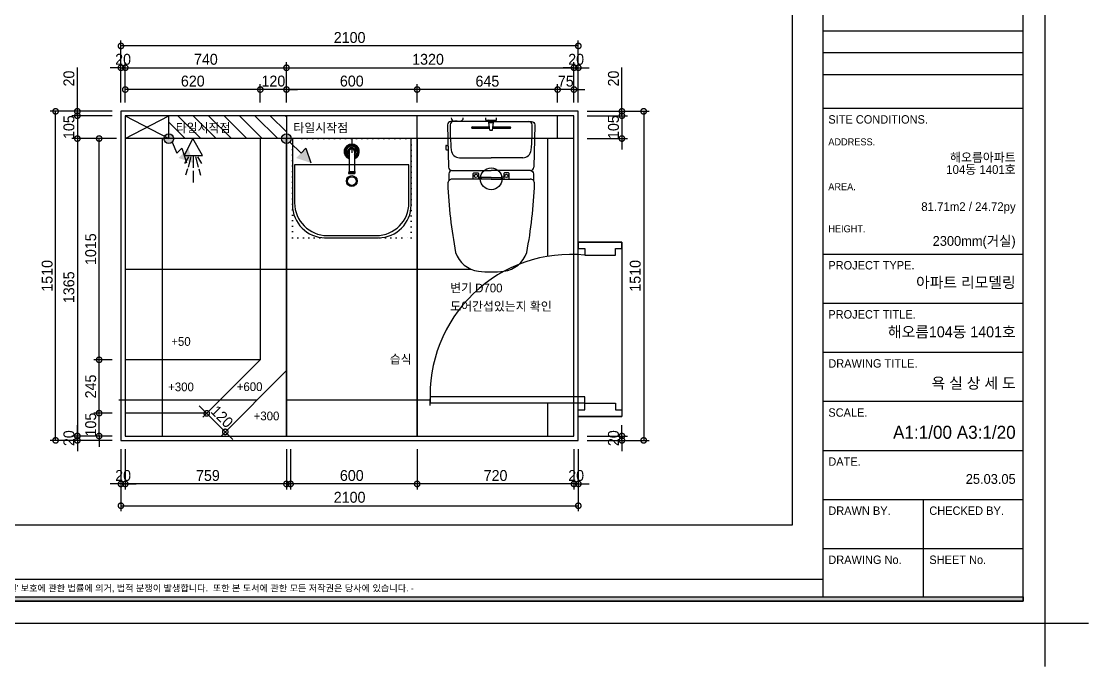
# Model space of a CAD drawing. Header units: inches. Extents: x 26859 to 99210, y 7818 to 34893.
# Drawn here: x 94310 to 99210, y 28253 to 31214 of the extents above; entities that cross this region are included whole.
import ezdxf
from ezdxf.enums import TextEntityAlignment as Align

# ---------------------------------------------------------------- set-up
doc = ezdxf.new("R2010")
doc.units = ezdxf.units.IN
doc.header["$LTSCALE"] = 100
doc.header["$MEASUREMENT"] = 0
doc.header["$PDSIZE"] = 700.071425
doc.linetypes.add('DOT', pattern=[0.25, 0, -0.25])
doc.linetypes.add('HIDDEN', pattern=[0.375, 0.25, -0.125])
for name, color, linetype in [('0-ELC TEXT', 7, 'Continuous'), ('03-WAL NEW', 3, 'Continuous'), ('07-DIM WAL', 5, 'Continuous'), ('08-HAT', 8, 'Continuous'), ('1', 1, 'Continuous'), ('BATH', 4, 'Continuous'), ('CO-BATH', 6, 'Continuous'), ('fin', 5, 'Continuous'), ('FORM(YOURNAME)-11', 1, 'Continuous'), ('HL', 6, 'HIDDEN'), ('TOILET-1', 6, 'Continuous'), ('WAL NEW', 3, 'Continuous'), ('도면층2', 2, 'Continuous'), ('도면층4', 4, 'Continuous'), ('도면층5', 5, 'Continuous')]:
    doc.layers.add(name, color=color, linetype=linetype)
doc.styles.add('YOURNAME', font='HY울릉도M.TTF')
doc.styles.add('스타일1', font='HY울릉도M.TTF')
doc.styles.add('코레일둥고', font='Korail_Round_Gothic_Medium.ttf')
doc.dimstyles.new('20', dxfattribs={"dimscale": 20, "dimtxt": 2.5, "dimasz": 2.5, "dimexe": 1.25, "dimexo": 2, "dimtad": 1, "dimdec": 0, "dimtxsty": '스타일1', "dimblk": 'DOTSMALL', "dimcen": 2.5, "dimclrd": 1, "dimclre": 1, "dimclrt": 7, "dimadec": 0, "dimazin": 0, "dimtfac": 1, "dimtdec": 0, "dimtix": 1, "dimtmove": 0, "dimatfit": 3, "dimldrblk": 'DOTSMALL', "dimfxl": 1.25, "dimarcsym": 0})
pattern_1 = [(0, (94956.95, 30675.96), (0, 600), []), (90, (94956.95, 30675.96), (-600, 4e-14), [])]

# ---------------------------------------------------------------- blocks, each defined once
blk = doc.blocks.new('A$C4B2D31F0')
at = {"layer": 'fin', "color": 4}
for p, q in [((185, 690.9), (20.4, 690.9)), ((37.2, 692.3), (24.7, 692.3)), ((37.2, 692.3), (49.7, 692.3)), ((200.9, 690.9), (365.5, 690.9)), ((47.7, 523.7), (192.9, 523.7)), ((338.2, 523.7), (192.9, 523.7)), ((12.6, 465.9), (192.9, 465.9)), ((373.3, 465.9), (192.9, 465.9)), ((192.9, 426.6), (13.7, 426.6)), ((192.9, 426.6), (372.2, 426.6))]:
    blk.add_line(p, q, dxfattribs=at)
for points in [[(20.4, 690.9), (7.9, 690.9, 0.421209), (-7.1, 675.5), (-2.4, 480.5, 0.001659)], [(365.5, 690.9), (378, 690.9, -0.421209), (392.9, 675.5), (388.3, 480.5, -0.001659)], [(12.6, 465.9, 0.371724), (-1.8, 451.2, 0.003515), (-1, 420.3, 0.320541)], [(373.3, 465.9, -0.371724), (387.7, 451.2, -0.003515), (386.9, 420.3, -0.320541)]]:
    blk.add_lwpolyline(points, format="xyb", dxfattribs=at)
for centre, radius, start, end in [((20.4, 674.9), 16, 90, 179.3116), ((24.7, 707.3), 15, 180, 270), ((49.7, 707.3), 15, 270, 0), ((365.5, 674.9), 16, 0.6884, 90), ((1004.3, 663.1), 1000, 179.3116, 185.9437), ((-618.4, 663.1), 1000, 354.0563, 0.6884), ((49.4, 563.7), 40, 185.9437, 267.5129), ((336.5, 563.7), 40, 272.4871, 354.0563), ((12.6, 480.9), 15, 181.3651, 270), ((373.3, 480.9), 15, 270, 358.6349), ((13.7, 406.6), 20, 90, 182.3333), ((2197.7, 495.6), 2205.9, 182.3333, 190.6081), ((-1811.8, 495.6), 2205.9, 349.3919, 357.6667), ((372.2, 406.6), 20, 357.6667, 90), ((148.7, 128.9), 125.5, 198.2964, 263.4241), ((237.2, 128.9), 125.5, 276.5759, 341.7036), ((192.9, 405.9), 405.9, 261.6993, 270), ((192.9, 405.9), 405.9, 270, 278.3007)]:
    blk.add_arc(centre, radius, start, end, dxfattribs=at)
at = {"layer": 'HL', "linetype": 'Continuous'}
for p, q in [((168.9, 697.3), (168.9, 707.3)), ((168.9, 697.3), (216.9, 697.3)), ((186, 692.5), (180.6, 697.3)), ((181.6, 685.5), (186, 692.5)), ((186, 692.5), (199.9, 692.5)), ((199.9, 692.5), (205.3, 697.3)), ((204.3, 685.5), (199.9, 692.5)), ((216.9, 697.3), (216.9, 707.3)), ((106.4, 666.3), (184.4, 666.3)), ((106.4, 659.3), (185.5, 659.3)), ((187, 651.2), (181.6, 685.5)), ((181.6, 685.5), (204.3, 685.5)), ((187, 651.2), (198.9, 651.2)), ((198.9, 651.2), (204.3, 685.5)), ((200.4, 659.3), (279.4, 659.3)), ((201.4, 666.3), (279.4, 666.3)), ((-16, 576.9), (-16, 564.8)), ((-12, 580.9), (-4.8, 580.9)), ((-12, 560.8), (-4.3, 560.8)), ((192.9, 433.7), (146.6, 433.7)), ((192.9, 433.7), (239.3, 433.7))]:
    blk.add_line(p, q, dxfattribs=at)
for points in [[(110.4, 426.6), (110.4, 450.8, -0.414214), (114.4, 454.8), (130.9, 454.8, -0.414214), (134.9, 450.8), (134.9, 435.2), (134.9, 426.6)], [(275.5, 426.6), (275.5, 450.8, 0.414214), (271.5, 454.8), (255, 454.8, 0.414214), (251, 450.8), (251, 435.2), (251, 426.6)], [(134.9, 435.2), (144.6, 435.2, -0.414214), (146.6, 433.2), (146.6, 426.6)], [(251, 435.2), (241.3, 435.2, 0.414214), (239.3, 433.2), (239.3, 426.6)]]:
    blk.add_lwpolyline(points, format="xyb", dxfattribs=at)
for centre in [(122.9, 440.9), (262.9, 440.9)]:
    blk.add_circle(centre, 8, dxfattribs=at)
for centre, radius, start, end in [((106.4, 662.8), 3.5, 90, 270), ((279.4, 662.8), 3.5, 270, 90), ((-12, 576.9), 4, 90, 180), ((-12, 564.8), 4, 180, 270)]:
    blk.add_arc(centre, radius, start, end, dxfattribs=at)
blk = doc.blocks.new('B-003')
blk.add_line((0, 0), (0, -65))
at = {"layer": 'CO-BATH'}
for p, q in [((272.5, 0), (-272.5, 0)), ((272.5, -305), (272.5, 0)), ((-272.5, 0), (-272.5, -305)), ((-122.5, -455), (122.5, -455))]:
    blk.add_line(p, q, dxfattribs=at)
at = {"layer": 'CO-BATH', "color": 8}
for p, q in [((-12.5, -60), (-12.5, -150.5)), ((12.5, -60), (12.5, -150.5)), ((-262.5, -120), (-262.5, -295)), ((262.5, -120), (-262.5, -120)), ((262.5, -295), (262.5, -120)), ((-14.5, -155.5), (-14.5, -160.5)), ((-14.5, -160.5), (14.5, -160.5)), ((-13.5, -150.5), (-13.5, -155.5)), ((13.5, -150.5), (13.5, -155.5)), ((14.5, -155.5), (14.5, -160.5)), ((-112.5, -445), (112.5, -445))]:
    blk.add_line(p, q, dxfattribs=at)
at = {"layer": 'CO-BATH', "color": 251}
for p, q in [((-14.5, -155.5), (14.5, -155.5)), ((-13.5, -150.5), (13.5, -150.5))]:
    blk.add_line(p, q, dxfattribs=at)
at = {"layer": 'CO-BATH', "color": 8, "linetype": 'DOT'}
blk.add_lwpolyline([(-272.5, -455), (272.5, -455), (272.5, 0), (-272.5, 0)], close=True, dxfattribs=at)
at = {"layer": 'CO-BATH', "color": 8}
blk.add_circle((0, -195), 25, dxfattribs=at)
at = {"layer": 'CO-BATH', "color": 251}
blk.add_circle((0, -195), 20, dxfattribs=at)
at = {"layer": 'CO-BATH', "color": 8}
for centre, radius, start, end in [((0, -60), 35, 290.9248, 249.0751), ((0, -60), 12.5, 360, 180), ((-112.5, -295), 150, 180, 270), ((112.5, -295), 150, 270, 0)]:
    blk.add_arc(centre, radius, start, end, dxfattribs=at)
at = {"layer": 'CO-BATH', "color": 251}
for radius, start, end in [(30, 294.6243, 245.3757), (25, 300, 240), (18, 313.9829, 226.017)]:
    blk.add_arc((0, -60), radius, start, end, dxfattribs=at)
at = {"layer": 'CO-BATH'}
for centre, start, end in [((-122.5, -305), 180, 270), ((122.5, -305), 270, 0)]:
    blk.add_arc(centre, 150, start, end, dxfattribs=at)
blk = doc.blocks.new('AC-8')
at = {"layer": 'BATH'}
for p, q in [((-50.8, 54), (-0.1, 142.7)), ((-0.1, 142.7), (45.4, 54)), ((45.4, 54), (-50.8, 54)), ((-24.7, 46.5), (-46.3, 12.2)), ((-13.5, 47.3), (-27.7, -7.9)), ((-1.6, 49.5), (-1.6, -10.8)), ((10.4, 47.3), (24.5, -7.9)), ((21.6, 46.5), (43.2, 12.2)), ((-31.4, -16.2), (-41.1, -49)), ((-1.6, -27.3), (-1.6, -88.5)), ((28.3, -16.2), (38, -49))]:
    blk.add_line(p, q, dxfattribs=at)
blk = doc.blocks.new('FORM-PLAN')
at = {"layer": 'FORM(YOURNAME)-11'}
h = blk.add_hatch(color=256, dxfattribs=at)
h.dxf.hatch_style = 1
h.paths.add_polyline_path([(-71444, 55115), (10556, 55115), (10556, 54915), (-71444, 54915)])
h.paths.add_polyline_path([(-71444, -2085), (10556, -2085), (10556, -2285), (-71444, -2285)])
at = {"layer": 'Defpoints', "color": 158}
for p, q in [((1346, 54915), (1346, -2085)), ((1346, -1285), (-71444, -1285))]:
    blk.add_line(p, q, dxfattribs=at)
for points in [[(-71444, -2285), (10556, -2285), (10556, 55115), (-71444, 55115)], [(-69444, 53115), (-64, 53115), (-64, 1215), (-69444, 1215)]]:
    blk.add_lwpolyline(points, close=True, dxfattribs=at)
at = {"layer": 'Defpoints', "color": 1}
blk.add_lwpolyline([(11556, -5285), (11556, -3285), (13556, -3285)], dxfattribs=at)
at = {"layer": 'FORM(YOURNAME)-11', "color": 14}
for p, q in [((1346, 23893), (10556, 23893)), ((1346, 22893), (10556, 22893)), ((1346, 21893), (10556, 21893)), ((1346, 20344), (10556, 20344)), ((1346, 13651), (10556, 13651)), ((1346, 11398), (10556, 11398)), ((1346, 9146), (10556, 9146)), ((1346, 6893), (10556, 6893)), ((1346, 4641), (10556, 4641)), ((1346, 2388), (10556, 2388)), ((5951, 2388), (5951, -2085)), ((1346, 136), (10556, 136))]:
    blk.add_line(p, q, dxfattribs=at)
at = {"layer": 'FORM(YOURNAME)-11', "color": 250}
blk.add_lwpolyline([(-72444, -3285), (11556, -3285), (11556, 56115), (-72444, 56115)], close=True, dxfattribs=at)
at = {"layer": 'FORM(YOURNAME)-11'}
blk.add_lwpolyline([(-71444, -2085), (10556, -2085), (10556, -2285), (-71444, -2285)], close=True, dxfattribs=at)
at = {"layer": 'FORM(YOURNAME)-11', "color": 14, "style": 'YOURNAME'}
for s, height, p in [('SITE CONDITIONS.', 386.14, (1603, 19829)), ('PROJECT TYPE.', 386.14, (1603, 13136)), ('PROJECT TITLE.', 386.14, (1603, 10883)), ('DRAWING TITLE.', 386.14, (1603, 8631)), ('SCALE.', 386.1, (1603, 6378)), ('DATE.', 386.1, (1603, 4126)), ('DRAWN BY.', 386.1, (1603, 1873)), ('CHECKED BY.', 386.14, (6240, 1873)), ('DRAWING No.', 386.14, (1603, -379)), ('SHEET No.', 386.1, (6240, -379))]:
    blk.add_text(s, height=height, dxfattribs=at).set_placement(p, align=Align.MIDDLE_LEFT)
at = {"layer": 'FORM(YOURNAME)-11', "color": 251, "style": 'YOURNAME'}
for s, p in [('ADDRESS.', (1603, 18799)), ('AREA.', (1603, 16740)), ('HEIGHT.', (1603, 14809))]:
    blk.add_text(s, height=321.8, dxfattribs=at).set_placement(p, align=Align.MIDDLE_LEFT)
at = {"layer": 'FORM(YOURNAME)-11', "color": 1, "style": 'YOURNAME'}
blk.add_text("- 본 도서는 어떠한 경우에도 무단으로 도용할 수 없으며 도용시 '지적재산권' 보호에 관한 법률에 의거, 법적 분쟁이 발생합니다.  또한 본 도서에 관한 모든 저작권은 당사에 있습니다. -", height=300, dxfattribs=at).set_placement((-32990, -1685), align=Align.MIDDLE_CENTER)
at = {"layer": 'FORM(YOURNAME)-11', "color": 3, "style": 'YOURNAME'}
for tag, height, p in [('1', 450, (9905, 18188)), ('2', 450, (9905, 17544)), ('3', 450, (9905, 16257)), ('4', 450, (9905, 14326)), ('5', 515, (9905, 12009)), ('6', 515, (9905, 9757)), ('7', 515, (9905, 7504)), ('8', 515, (9905, 5252)), ('9', 515, (9905, 2999)), ('10', 515, (5655, 811)), ('11', 515, (9905, 747)), ('12', 515, (5655, -1441)), ('13', 515, (9905, -1441))]:
    blk.add_attdef(tag, text='', height=height, dxfattribs=at).set_placement(p, align=Align.MIDDLE_RIGHT)
blk = doc.blocks.new('_DOTSMALL')
at = {"color": 0, "linetype": 'ByBlock', "const_width": 0.5}
blk.add_lwpolyline([(-0.0625, 0, 1), (0.0625, 0, 1)], format="xyb", close=True, dxfattribs=at)
blk = doc.blocks.new('*D351')
at = {"layer": '07-DIM WAL', "color": 1, "lineweight": -2}
for p, q in [((94767, 30841), (94767, 31126)), ((96867, 30841), (96867, 31126)), ((96867, 31101), (94767, 31101))]:
    blk.add_line(p, q, dxfattribs=at)
at = {"layer": 'Defpoints', "color": 0}
for p in [(94767, 31101), (94767, 30801), (96867, 30801)]:
    blk.add_point(p, dxfattribs=at)
at = {"layer": '07-DIM WAL', "color": 1, "lineweight": -2, "xscale": 50, "yscale": 50, "zscale": 50, "rotation": 180}
blk.add_blockref('_DOTSMALL', (94767, 31101), dxfattribs=at)
at = {"layer": '07-DIM WAL', "color": 1, "lineweight": -2, "xscale": 50, "yscale": 50, "zscale": 50}
blk.add_blockref('_DOTSMALL', (96867, 31101), dxfattribs=at)
at = {"layer": '07-DIM WAL', "color": 7, "insert": (95817, 31139.5), "char_height": 50, "attachment_point": 5, "style": '스타일1'}
blk.add_mtext('2100', dxfattribs=at)
blk = doc.blocks.new('*D352')
at = {"layer": '07-DIM WAL', "color": 1, "lineweight": -2}
for p, q in [((94767, 30841), (94767, 31026)), ((94787, 30841), (94787, 31026)), ((94767, 31001), (94717, 31001)), ((94767, 31001), (94787, 31001)), ((94787, 31001), (94837, 31001))]:
    blk.add_line(p, q, dxfattribs=at)
at = {"layer": 'Defpoints', "color": 0}
for p in [(94787, 31001), (94767, 30801), (94787, 30801)]:
    blk.add_point(p, dxfattribs=at)
at = {"layer": '07-DIM WAL', "color": 1, "lineweight": -2, "xscale": 50, "yscale": 50, "zscale": 50}
blk.add_blockref('_DOTSMALL', (94767, 31001), dxfattribs=at)
at = {"layer": '07-DIM WAL', "color": 1, "lineweight": -2, "xscale": 50, "yscale": 50, "zscale": 50, "rotation": 180}
blk.add_blockref('_DOTSMALL', (94787, 31001), dxfattribs=at)
at = {"layer": '07-DIM WAL', "color": 7, "insert": (94777, 31039.5), "char_height": 50, "attachment_point": 5, "style": '스타일1'}
blk.add_mtext('20', dxfattribs=at)
blk = doc.blocks.new('*D353')
at = {"layer": '07-DIM WAL', "color": 1, "lineweight": -2}
for p, q in [((94787, 30841), (94787, 31026)), ((95527, 30841), (95527, 31026)), ((94787, 31001), (95527, 31001))]:
    blk.add_line(p, q, dxfattribs=at)
at = {"layer": 'Defpoints', "color": 0}
for p in [(95527, 31001), (94787, 30801), (95527, 30801)]:
    blk.add_point(p, dxfattribs=at)
at = {"layer": '07-DIM WAL', "color": 1, "lineweight": -2, "xscale": 50, "yscale": 50, "zscale": 50, "rotation": 180}
blk.add_blockref('_DOTSMALL', (94787, 31001), dxfattribs=at)
at = {"layer": '07-DIM WAL', "color": 1, "lineweight": -2, "xscale": 50, "yscale": 50, "zscale": 50}
blk.add_blockref('_DOTSMALL', (95527, 31001), dxfattribs=at)
at = {"layer": '07-DIM WAL', "color": 7, "insert": (95157, 31039.5), "char_height": 50, "attachment_point": 5, "style": '스타일1'}
blk.add_mtext('740', dxfattribs=at)
blk = doc.blocks.new('*D354')
at = {"layer": '07-DIM WAL', "color": 1, "lineweight": -2}
for p, q in [((95527, 30841), (95527, 31026)), ((96847, 30841), (96847, 31026)), ((95527, 31001), (96847, 31001))]:
    blk.add_line(p, q, dxfattribs=at)
at = {"layer": 'Defpoints', "color": 0}
for p in [(96847, 31001), (95527, 30801), (96847, 30801)]:
    blk.add_point(p, dxfattribs=at)
at = {"layer": '07-DIM WAL', "color": 1, "lineweight": -2, "xscale": 50, "yscale": 50, "zscale": 50, "rotation": 180}
blk.add_blockref('_DOTSMALL', (95527, 31001), dxfattribs=at)
at = {"layer": '07-DIM WAL', "color": 1, "lineweight": -2, "xscale": 50, "yscale": 50, "zscale": 50}
blk.add_blockref('_DOTSMALL', (96847, 31001), dxfattribs=at)
at = {"layer": '07-DIM WAL', "color": 7, "insert": (96177, 31039.5), "char_height": 50, "attachment_point": 5, "style": '스타일1'}
blk.add_mtext('1320', dxfattribs=at)
blk = doc.blocks.new('*D355')
at = {"layer": '07-DIM WAL', "color": 1, "lineweight": -2}
for p, q in [((96847, 30841), (96847, 31026)), ((96867, 30841), (96867, 31026)), ((96847, 31001), (96797, 31001)), ((96847, 31001), (96867, 31001)), ((96867, 31001), (96917, 31001))]:
    blk.add_line(p, q, dxfattribs=at)
at = {"layer": 'Defpoints', "color": 0}
for p in [(96867, 31001), (96847, 30801), (96867, 30801)]:
    blk.add_point(p, dxfattribs=at)
at = {"layer": '07-DIM WAL', "color": 1, "lineweight": -2, "xscale": 50, "yscale": 50, "zscale": 50}
blk.add_blockref('_DOTSMALL', (96847, 31001), dxfattribs=at)
at = {"layer": '07-DIM WAL', "color": 1, "lineweight": -2, "xscale": 50, "yscale": 50, "zscale": 50, "rotation": 180}
blk.add_blockref('_DOTSMALL', (96867, 31001), dxfattribs=at)
at = {"layer": '07-DIM WAL', "color": 7, "insert": (96857, 31039.5), "char_height": 50, "attachment_point": 5, "style": '스타일1'}
blk.add_mtext('20', dxfattribs=at)
blk = doc.blocks.new('*D356')
at = {"layer": '07-DIM WAL', "color": 1, "lineweight": -2}
for p, q in [((96772, 30841), (96772, 30926)), ((96847, 30841), (96847, 30926)), ((96772, 30901), (96722, 30901)), ((96847, 30901), (96772, 30901)), ((96847, 30901), (96897, 30901))]:
    blk.add_line(p, q, dxfattribs=at)
at = {"layer": 'Defpoints', "color": 0}
for p in [(96772, 30901), (96772, 30801), (96847, 30801)]:
    blk.add_point(p, dxfattribs=at)
at = {"layer": '07-DIM WAL', "color": 1, "lineweight": -2, "xscale": 50, "yscale": 50, "zscale": 50}
blk.add_blockref('_DOTSMALL', (96772, 30901), dxfattribs=at)
at = {"layer": '07-DIM WAL', "color": 1, "lineweight": -2, "xscale": 50, "yscale": 50, "zscale": 50, "rotation": 180}
blk.add_blockref('_DOTSMALL', (96847, 30901), dxfattribs=at)
at = {"layer": '07-DIM WAL', "color": 7, "insert": (96809.5, 30939), "char_height": 50, "attachment_point": 5, "style": '스타일1'}
blk.add_mtext('75', dxfattribs=at)
blk = doc.blocks.new('*D357')
at = {"layer": '07-DIM WAL', "color": 1, "lineweight": -2}
for p, q in [((96127, 30841), (96127, 30926)), ((96772, 30841), (96772, 30926)), ((96772, 30901), (96127, 30901))]:
    blk.add_line(p, q, dxfattribs=at)
at = {"layer": 'Defpoints', "color": 0}
for p in [(96127, 30901), (96127, 30801), (96772, 30801)]:
    blk.add_point(p, dxfattribs=at)
at = {"layer": '07-DIM WAL', "color": 1, "lineweight": -2, "xscale": 50, "yscale": 50, "zscale": 50, "rotation": 180}
blk.add_blockref('_DOTSMALL', (96127, 30901), dxfattribs=at)
at = {"layer": '07-DIM WAL', "color": 1, "lineweight": -2, "xscale": 50, "yscale": 50, "zscale": 50}
blk.add_blockref('_DOTSMALL', (96772, 30901), dxfattribs=at)
at = {"layer": '07-DIM WAL', "color": 7, "insert": (96449.5, 30939.1), "char_height": 50, "attachment_point": 5, "style": '스타일1'}
blk.add_mtext('645', dxfattribs=at)
blk = doc.blocks.new('*D358')
at = {"layer": '07-DIM WAL', "color": 1, "lineweight": -2}
for p, q in [((95527, 30841), (95527, 30926)), ((96127, 30841), (96127, 30926)), ((96127, 30901), (95527, 30901))]:
    blk.add_line(p, q, dxfattribs=at)
at = {"layer": 'Defpoints', "color": 0}
for p in [(95527, 30901), (95527, 30801), (96127, 30801)]:
    blk.add_point(p, dxfattribs=at)
at = {"layer": '07-DIM WAL', "color": 1, "lineweight": -2, "xscale": 50, "yscale": 50, "zscale": 50, "rotation": 180}
blk.add_blockref('_DOTSMALL', (95527, 30901), dxfattribs=at)
at = {"layer": '07-DIM WAL', "color": 1, "lineweight": -2, "xscale": 50, "yscale": 50, "zscale": 50}
blk.add_blockref('_DOTSMALL', (96127, 30901), dxfattribs=at)
at = {"layer": '07-DIM WAL', "color": 7, "insert": (95827, 30939.5), "char_height": 50, "attachment_point": 5, "style": '스타일1'}
blk.add_mtext('600', dxfattribs=at)
blk = doc.blocks.new('*D359')
at = {"layer": '07-DIM WAL', "color": 1, "lineweight": -2}
for p, q in [((95407, 30841), (95407, 30926)), ((95527, 30841), (95527, 30926)), ((95407, 30901), (95357, 30901)), ((95527, 30901), (95407, 30901)), ((95527, 30901), (95577, 30901))]:
    blk.add_line(p, q, dxfattribs=at)
at = {"layer": 'Defpoints', "color": 0}
for p in [(95407, 30901), (95407, 30801), (95527, 30801)]:
    blk.add_point(p, dxfattribs=at)
at = {"layer": '07-DIM WAL', "color": 1, "lineweight": -2, "xscale": 50, "yscale": 50, "zscale": 50}
blk.add_blockref('_DOTSMALL', (95407, 30901), dxfattribs=at)
at = {"layer": '07-DIM WAL', "color": 1, "lineweight": -2, "xscale": 50, "yscale": 50, "zscale": 50, "rotation": 180}
blk.add_blockref('_DOTSMALL', (95527, 30901), dxfattribs=at)
at = {"layer": '07-DIM WAL', "color": 7, "insert": (95467, 30939.5), "char_height": 50, "attachment_point": 5, "style": '스타일1'}
blk.add_mtext('120', dxfattribs=at)
blk = doc.blocks.new('*D360')
at = {"layer": '07-DIM WAL', "color": 1, "lineweight": -2}
for p, q in [((94787, 30841), (94787, 30926)), ((95407, 30841), (95407, 30926)), ((95407, 30901), (94787, 30901))]:
    blk.add_line(p, q, dxfattribs=at)
at = {"layer": 'Defpoints', "color": 0}
for p in [(94787, 30901), (94787, 30801), (95407, 30801)]:
    blk.add_point(p, dxfattribs=at)
at = {"layer": '07-DIM WAL', "color": 1, "lineweight": -2, "xscale": 50, "yscale": 50, "zscale": 50, "rotation": 180}
blk.add_blockref('_DOTSMALL', (94787, 30901), dxfattribs=at)
at = {"layer": '07-DIM WAL', "color": 1, "lineweight": -2, "xscale": 50, "yscale": 50, "zscale": 50}
blk.add_blockref('_DOTSMALL', (95407, 30901), dxfattribs=at)
at = {"layer": '07-DIM WAL', "color": 7, "insert": (95097, 30939.5), "char_height": 50, "attachment_point": 5, "style": '스타일1'}
blk.add_mtext('620', dxfattribs=at)
blk = doc.blocks.new('*D361')
at = {"layer": '07-DIM WAL', "color": 1, "lineweight": -2}
for p, q in [((96907, 30801), (97192, 30801)), ((97167, 30801), (97167, 29291)), ((96907, 29291), (97192, 29291))]:
    blk.add_line(p, q, dxfattribs=at)
at = {"layer": 'Defpoints', "color": 0}
for p in [(96867, 30801), (96867, 29291), (97167, 29291)]:
    blk.add_point(p, dxfattribs=at)
at = {"layer": '07-DIM WAL', "color": 1, "lineweight": -2, "xscale": 50, "yscale": 50, "zscale": 50}
for p, rotation in [((97167, 30801), 90), ((97167, 29291), 270)]:
    blk.add_blockref('_DOTSMALL', p, dxfattribs=dict(at, rotation=rotation))
at = {"layer": '07-DIM WAL', "color": 7, "insert": (97128.5, 30046), "char_height": 50, "attachment_point": 5, "rotation": 90, "style": '스타일1'}
blk.add_mtext('1510', dxfattribs=at)
blk = doc.blocks.new('*D362')
at = {"layer": '07-DIM WAL', "color": 1, "lineweight": -2}
for p, q in [((97067, 29311), (97067, 29361)), ((96907, 29311), (97092, 29311)), ((97067, 29291), (97067, 29311)), ((96907, 29291), (97092, 29291)), ((97067, 29291), (97067, 29241))]:
    blk.add_line(p, q, dxfattribs=at)
at = {"layer": 'Defpoints', "color": 0}
for p in [(96867, 29311), (97067, 29311), (96867, 29291)]:
    blk.add_point(p, dxfattribs=at)
at = {"layer": '07-DIM WAL', "color": 1, "lineweight": -2, "xscale": 50, "yscale": 50, "zscale": 50}
for p, rotation in [((97067, 29311), 270), ((97067, 29291), 90)]:
    blk.add_blockref('_DOTSMALL', p, dxfattribs=dict(at, rotation=rotation))
at = {"layer": '07-DIM WAL', "color": 7, "insert": (97028.5, 29301), "char_height": 50, "attachment_point": 5, "rotation": 90, "style": '스타일1'}
blk.add_mtext('20', dxfattribs=at)
blk = doc.blocks.new('*D363')
at = {"layer": '07-DIM WAL', "color": 1, "lineweight": -2}
for p, q in [((97067, 30801), (97067, 31002)), ((96907, 30801), (97092, 30801)), ((96907, 30781), (97092, 30781)), ((97067, 30781), (97067, 30801)), ((97067, 30781), (97067, 30731))]:
    blk.add_line(p, q, dxfattribs=at)
at = {"layer": 'Defpoints', "color": 0}
for p in [(96867, 30801), (96867, 30781), (97067, 30781)]:
    blk.add_point(p, dxfattribs=at)
at = {"layer": '07-DIM WAL', "color": 1, "lineweight": -2, "xscale": 50, "yscale": 50, "zscale": 50}
for p, rotation in [((97067, 30801), 270), ((97067, 30781), 90)]:
    blk.add_blockref('_DOTSMALL', p, dxfattribs=dict(at, rotation=rotation))
at = {"layer": '07-DIM WAL', "color": 7, "insert": (97028.5, 30951.5), "char_height": 50, "attachment_point": 5, "rotation": 90, "style": '스타일1'}
blk.add_mtext('20', dxfattribs=at)
blk = doc.blocks.new('*D364')
at = {"layer": '07-DIM WAL', "color": 1, "lineweight": -2}
for p, q in [((97067, 30781), (97067, 30831)), ((96907, 30781), (97092, 30781)), ((97067, 30781), (97067, 30676)), ((96907, 30676), (97092, 30676)), ((97067, 30676), (97067, 30626))]:
    blk.add_line(p, q, dxfattribs=at)
at = {"layer": 'Defpoints', "color": 0}
for p in [(96867, 30781), (96867, 30676), (97067, 30676)]:
    blk.add_point(p, dxfattribs=at)
at = {"layer": '07-DIM WAL', "color": 1, "lineweight": -2, "xscale": 50, "yscale": 50, "zscale": 50}
for p, rotation in [((97067, 30781), 270), ((97067, 30676), 90)]:
    blk.add_blockref('_DOTSMALL', p, dxfattribs=dict(at, rotation=rotation))
at = {"layer": '07-DIM WAL', "color": 7, "insert": (97028.5, 30728.5), "char_height": 50, "attachment_point": 5, "rotation": 90, "style": '스타일1'}
blk.add_mtext('105', dxfattribs=at)
blk = doc.blocks.new('*D365')
at = {"layer": '07-DIM WAL', "color": 1, "lineweight": -2}
for p, q in [((94727, 30801), (94442, 30801)), ((94467, 29291), (94467, 30801)), ((94727, 29291), (94442, 29291))]:
    blk.add_line(p, q, dxfattribs=at)
at = {"layer": 'Defpoints', "color": 0}
for p in [(94467, 30801), (94767, 30801), (94767, 29291)]:
    blk.add_point(p, dxfattribs=at)
at = {"layer": '07-DIM WAL', "color": 1, "lineweight": -2, "xscale": 50, "yscale": 50, "zscale": 50}
for p, rotation in [((94467, 30801), 90), ((94467, 29291), 270)]:
    blk.add_blockref('_DOTSMALL', p, dxfattribs=dict(at, rotation=rotation))
at = {"layer": '07-DIM WAL', "color": 7, "insert": (94428.5, 30046), "char_height": 50, "attachment_point": 5, "rotation": 90, "style": '스타일1'}
blk.add_mtext('1510', dxfattribs=at)
blk = doc.blocks.new('*D366')
at = {"layer": '07-DIM WAL', "color": 1, "lineweight": -2}
for p, q in [((94567, 30801), (94567, 31002)), ((94727, 30801), (94542, 30801)), ((94727, 30781), (94542, 30781)), ((94567, 30781), (94567, 30801)), ((94567, 30781), (94567, 30731))]:
    blk.add_line(p, q, dxfattribs=at)
at = {"layer": 'Defpoints', "color": 0}
for p in [(94567, 30781), (94767, 30801), (94767, 30781)]:
    blk.add_point(p, dxfattribs=at)
at = {"layer": '07-DIM WAL', "color": 1, "lineweight": -2, "xscale": 50, "yscale": 50, "zscale": 50}
for p, rotation in [((94567, 30801), 270), ((94567, 30781), 90)]:
    blk.add_blockref('_DOTSMALL', p, dxfattribs=dict(at, rotation=rotation))
at = {"layer": '07-DIM WAL', "color": 7, "insert": (94528.5, 30951.5), "char_height": 50, "attachment_point": 5, "rotation": 90, "style": '스타일1'}
blk.add_mtext('20', dxfattribs=at)
blk = doc.blocks.new('*D367')
at = {"layer": '07-DIM WAL', "color": 1, "lineweight": -2}
for p, q in [((94567, 30781), (94567, 30831)), ((94727, 30781), (94542, 30781)), ((94567, 30781), (94567, 30676)), ((94727, 30676), (94542, 30676)), ((94567, 30676), (94567, 30626))]:
    blk.add_line(p, q, dxfattribs=at)
at = {"layer": 'Defpoints', "color": 0}
for p in [(94767, 30781), (94567, 30676), (94767, 30676)]:
    blk.add_point(p, dxfattribs=at)
at = {"layer": '07-DIM WAL', "color": 1, "lineweight": -2, "xscale": 50, "yscale": 50, "zscale": 50}
for p, rotation in [((94567, 30781), 270), ((94567, 30676), 90)]:
    blk.add_blockref('_DOTSMALL', p, dxfattribs=dict(at, rotation=rotation))
at = {"layer": '07-DIM WAL', "color": 7, "insert": (94528.5, 30728.5), "char_height": 50, "attachment_point": 5, "rotation": 90, "style": '스타일1'}
blk.add_mtext('105', dxfattribs=at)
blk = doc.blocks.new('*D368')
at = {"layer": '07-DIM WAL', "color": 1, "lineweight": -2}
for p, q in [((94727, 30676), (94542, 30676)), ((94567, 30676), (94567, 29311)), ((94727, 29311), (94542, 29311))]:
    blk.add_line(p, q, dxfattribs=at)
at = {"layer": 'Defpoints', "color": 0}
for p in [(94767, 30676), (94567, 29311), (94767, 29311)]:
    blk.add_point(p, dxfattribs=at)
at = {"layer": '07-DIM WAL', "color": 1, "lineweight": -2, "xscale": 50, "yscale": 50, "zscale": 50}
for p, rotation in [((94567, 30676), 90), ((94567, 29311), 270)]:
    blk.add_blockref('_DOTSMALL', p, dxfattribs=dict(at, rotation=rotation))
at = {"layer": '07-DIM WAL', "color": 7, "insert": (94528.4, 29993.5), "char_height": 50, "attachment_point": 5, "rotation": 90, "style": '스타일1'}
blk.add_mtext('1365', dxfattribs=at)
blk = doc.blocks.new('*D369')
at = {"layer": '07-DIM WAL', "color": 1, "lineweight": -2}
for p, q in [((94567, 29311), (94567, 29361)), ((94727, 29311), (94542, 29311)), ((94567, 29291), (94567, 29311)), ((94727, 29291), (94542, 29291)), ((94567, 29291), (94567, 29241))]:
    blk.add_line(p, q, dxfattribs=at)
at = {"layer": 'Defpoints', "color": 0}
for p in [(94567, 29311), (94767, 29311), (94767, 29291)]:
    blk.add_point(p, dxfattribs=at)
at = {"layer": '07-DIM WAL', "color": 1, "lineweight": -2, "xscale": 50, "yscale": 50, "zscale": 50}
for p, rotation in [((94567, 29311), 270), ((94567, 29291), 90)]:
    blk.add_blockref('_DOTSMALL', p, dxfattribs=dict(at, rotation=rotation))
at = {"layer": '07-DIM WAL', "color": 7, "insert": (94528.5, 29301), "char_height": 50, "attachment_point": 5, "rotation": 90, "style": '스타일1'}
blk.add_mtext('20', dxfattribs=at)
blk = doc.blocks.new('*D370')
at = {"layer": '07-DIM WAL', "color": 1, "lineweight": -2}
for p, q in [((94667, 29416), (94667, 29466)), ((94727, 29416), (94642, 29416)), ((94667, 29311), (94667, 29416)), ((94727, 29311), (94642, 29311)), ((94667, 29311), (94667, 29261))]:
    blk.add_line(p, q, dxfattribs=at)
at = {"layer": 'Defpoints', "color": 0}
for p in [(94667, 29416), (94767, 29416), (94767, 29311)]:
    blk.add_point(p, dxfattribs=at)
at = {"layer": '07-DIM WAL', "color": 1, "lineweight": -2, "xscale": 50, "yscale": 50, "zscale": 50}
for p, rotation in [((94667, 29416), 270), ((94667, 29311), 90)]:
    blk.add_blockref('_DOTSMALL', p, dxfattribs=dict(at, rotation=rotation))
at = {"layer": '07-DIM WAL', "color": 7, "insert": (94628.5, 29363.5), "char_height": 50, "attachment_point": 5, "rotation": 90, "style": '스타일1'}
blk.add_mtext('105', dxfattribs=at)
blk = doc.blocks.new('*D371')
at = {"layer": '07-DIM WAL', "color": 1, "lineweight": -2}
for p, q in [((94727, 29660.7), (94642, 29660.7)), ((94667, 29416), (94667, 29660.7)), ((94727, 29416), (94642, 29416))]:
    blk.add_line(p, q, dxfattribs=at)
at = {"layer": 'Defpoints', "color": 0}
for p in [(94667, 29660.7), (94767, 29660.7), (94767, 29416)]:
    blk.add_point(p, dxfattribs=at)
at = {"layer": '07-DIM WAL', "color": 1, "lineweight": -2, "xscale": 50, "yscale": 50, "zscale": 50}
for p, rotation in [((94667, 29660.7), 90), ((94667, 29416), 270)]:
    blk.add_blockref('_DOTSMALL', p, dxfattribs=dict(at, rotation=rotation))
at = {"layer": '07-DIM WAL', "color": 7, "insert": (94628.5, 29538.3), "char_height": 50, "attachment_point": 5, "rotation": 90, "style": '스타일1'}
blk.add_mtext('245', dxfattribs=at)
blk = doc.blocks.new('*D372')
at = {"layer": '07-DIM WAL', "color": 1, "lineweight": -2}
for p, q in [((94747, 30676), (94642, 30676)), ((94667, 29660.7), (94667, 30676)), ((94727, 29660.7), (94642, 29660.7))]:
    blk.add_line(p, q, dxfattribs=at)
at = {"layer": 'Defpoints', "color": 0}
for p in [(94667, 30676), (94787, 30676), (94767, 29660.7)]:
    blk.add_point(p, dxfattribs=at)
at = {"layer": '07-DIM WAL', "color": 1, "lineweight": -2, "xscale": 50, "yscale": 50, "zscale": 50}
for p, rotation in [((94667, 30676), 90), ((94667, 29660.7), 270)]:
    blk.add_blockref('_DOTSMALL', p, dxfattribs=dict(at, rotation=rotation))
at = {"layer": '07-DIM WAL', "color": 7, "insert": (94628.5, 30168.3), "char_height": 50, "attachment_point": 5, "rotation": 90, "style": '스타일1'}
blk.add_mtext('1015', dxfattribs=at)
blk = doc.blocks.new('*D373')
at = {"layer": '07-DIM WAL', "color": 1, "lineweight": -2}
for p, q in [((95161.1, 29414.9), (95125.8, 29450.2)), ((95183.1, 29436.8), (95143.5, 29397.2)), ((95161.1, 29414.9), (95246, 29330)), ((95267.9, 29351.9), (95228.3, 29312.3)), ((95246, 29330), (95281.4, 29294.6))]:
    blk.add_line(p, q, dxfattribs=at)
at = {"layer": 'Defpoints', "color": 0}
for p in [(95211.4, 29465.1), (95296.2, 29380.2), (95246, 29330)]:
    blk.add_point(p, dxfattribs=at)
at = {"layer": '07-DIM WAL', "color": 1, "lineweight": -2, "xscale": 50, "yscale": 50, "zscale": 50}
for p, rotation in [((95161.1, 29414.9), 315), ((95246, 29330), 135)]:
    blk.add_blockref('_DOTSMALL', p, dxfattribs=dict(at, rotation=rotation))
at = {"layer": '07-DIM WAL', "color": 7, "insert": (95230.8, 29399.7), "char_height": 50, "attachment_point": 5, "rotation": 315, "style": '스타일1'}
blk.add_mtext('120', dxfattribs=at)
blk = doc.blocks.new('*D374')
at = {"layer": '07-DIM WAL', "color": 1, "lineweight": -2}
for p, q in [((94767, 29251), (94767, 28966)), ((96867, 29251), (96867, 28966)), ((94767, 28991), (96867, 28991))]:
    blk.add_line(p, q, dxfattribs=at)
at = {"layer": 'Defpoints', "color": 0}
for p in [(94767, 29291), (96867, 29291), (96867, 28991)]:
    blk.add_point(p, dxfattribs=at)
at = {"layer": '07-DIM WAL', "color": 1, "lineweight": -2, "xscale": 50, "yscale": 50, "zscale": 50, "rotation": 180}
blk.add_blockref('_DOTSMALL', (94767, 28991), dxfattribs=at)
at = {"layer": '07-DIM WAL', "color": 1, "lineweight": -2, "xscale": 50, "yscale": 50, "zscale": 50}
blk.add_blockref('_DOTSMALL', (96867, 28991), dxfattribs=at)
at = {"layer": '07-DIM WAL', "color": 7, "insert": (95817, 29029.5), "char_height": 50, "attachment_point": 5, "style": '스타일1'}
blk.add_mtext('2100', dxfattribs=at)
blk = doc.blocks.new('*D375')
at = {"layer": '07-DIM WAL', "color": 1, "lineweight": -2}
for p, q in [((96847, 29251), (96847, 29066)), ((96867, 29251), (96867, 29066)), ((96847, 29091), (96797, 29091)), ((96867, 29091), (96847, 29091)), ((96867, 29091), (96917, 29091))]:
    blk.add_line(p, q, dxfattribs=at)
at = {"layer": 'Defpoints', "color": 0}
for p in [(96847, 29291), (96867, 29291), (96847, 29091)]:
    blk.add_point(p, dxfattribs=at)
at = {"layer": '07-DIM WAL', "color": 1, "lineweight": -2, "xscale": 50, "yscale": 50, "zscale": 50}
blk.add_blockref('_DOTSMALL', (96847, 29091), dxfattribs=at)
at = {"layer": '07-DIM WAL', "color": 1, "lineweight": -2, "xscale": 50, "yscale": 50, "zscale": 50, "rotation": 180}
blk.add_blockref('_DOTSMALL', (96867, 29091), dxfattribs=at)
at = {"layer": '07-DIM WAL', "color": 7, "insert": (96857, 29129.5), "char_height": 50, "attachment_point": 5, "style": '스타일1'}
blk.add_mtext('20', dxfattribs=at)
blk = doc.blocks.new('*D376')
at = {"layer": '07-DIM WAL', "color": 1, "lineweight": -2}
for p, q in [((96127, 29251), (96127, 29066)), ((96847, 29251), (96847, 29066)), ((96847, 29091), (96127, 29091))]:
    blk.add_line(p, q, dxfattribs=at)
at = {"layer": 'Defpoints', "color": 0}
for p in [(96127, 29291), (96847, 29291), (96127, 29091)]:
    blk.add_point(p, dxfattribs=at)
at = {"layer": '07-DIM WAL', "color": 1, "lineweight": -2, "xscale": 50, "yscale": 50, "zscale": 50, "rotation": 180}
blk.add_blockref('_DOTSMALL', (96127, 29091), dxfattribs=at)
at = {"layer": '07-DIM WAL', "color": 1, "lineweight": -2, "xscale": 50, "yscale": 50, "zscale": 50}
blk.add_blockref('_DOTSMALL', (96847, 29091), dxfattribs=at)
at = {"layer": '07-DIM WAL', "color": 7, "insert": (96487, 29129.5), "char_height": 50, "attachment_point": 5, "style": '스타일1'}
blk.add_mtext('720', dxfattribs=at)
blk = doc.blocks.new('*D377')
at = {"layer": '07-DIM WAL', "color": 1, "lineweight": -2}
for p, q in [((95527, 29251), (95527, 29066)), ((96127, 29251), (96127, 29066)), ((96127, 29091), (95527, 29091))]:
    blk.add_line(p, q, dxfattribs=at)
at = {"layer": 'Defpoints', "color": 0}
for p in [(95527, 29291), (96127, 29291), (95527, 29091)]:
    blk.add_point(p, dxfattribs=at)
at = {"layer": '07-DIM WAL', "color": 1, "lineweight": -2, "xscale": 50, "yscale": 50, "zscale": 50, "rotation": 180}
blk.add_blockref('_DOTSMALL', (95527, 29091), dxfattribs=at)
at = {"layer": '07-DIM WAL', "color": 1, "lineweight": -2, "xscale": 50, "yscale": 50, "zscale": 50}
blk.add_blockref('_DOTSMALL', (96127, 29091), dxfattribs=at)
at = {"layer": '07-DIM WAL', "color": 7, "insert": (95827, 29129.5), "char_height": 50, "attachment_point": 5, "style": '스타일1'}
blk.add_mtext('600', dxfattribs=at)
blk = doc.blocks.new('*D378')
at = {"layer": '07-DIM WAL', "color": 1, "lineweight": -2}
for p, q in [((94787, 29251), (94787, 29066)), ((95545.8, 29251), (95545.8, 29066)), ((95545.8, 29091), (94787, 29091))]:
    blk.add_line(p, q, dxfattribs=at)
at = {"layer": 'Defpoints', "color": 0}
for p in [(94787, 29291), (95545.8, 29291), (94787, 29091)]:
    blk.add_point(p, dxfattribs=at)
at = {"layer": '07-DIM WAL', "color": 1, "lineweight": -2, "xscale": 50, "yscale": 50, "zscale": 50, "rotation": 180}
blk.add_blockref('_DOTSMALL', (94787, 29091), dxfattribs=at)
at = {"layer": '07-DIM WAL', "color": 1, "lineweight": -2, "xscale": 50, "yscale": 50, "zscale": 50}
blk.add_blockref('_DOTSMALL', (95545.8, 29091), dxfattribs=at)
at = {"layer": '07-DIM WAL', "color": 7, "insert": (95166.4, 29129.4), "char_height": 50, "attachment_point": 5, "style": '스타일1'}
blk.add_mtext('759', dxfattribs=at)
blk = doc.blocks.new('*D379')
at = {"layer": '07-DIM WAL', "color": 1, "lineweight": -2}
for p, q in [((94767, 29251), (94767, 29066)), ((94787, 29251), (94787, 29066)), ((94767, 29091), (94717, 29091)), ((94787, 29091), (94767, 29091)), ((94787, 29091), (94837, 29091))]:
    blk.add_line(p, q, dxfattribs=at)
at = {"layer": 'Defpoints', "color": 0}
for p in [(94767, 29291), (94787, 29291), (94767, 29091)]:
    blk.add_point(p, dxfattribs=at)
at = {"layer": '07-DIM WAL', "color": 1, "lineweight": -2, "xscale": 50, "yscale": 50, "zscale": 50}
blk.add_blockref('_DOTSMALL', (94767, 29091), dxfattribs=at)
at = {"layer": '07-DIM WAL', "color": 1, "lineweight": -2, "xscale": 50, "yscale": 50, "zscale": 50, "rotation": 180}
blk.add_blockref('_DOTSMALL', (94787, 29091), dxfattribs=at)
at = {"layer": '07-DIM WAL', "color": 7, "insert": (94777, 29129.5), "char_height": 50, "attachment_point": 5, "style": '스타일1'}
blk.add_mtext('20', dxfattribs=at)

msp = doc.modelspace()

# ---------------------------------------------------------------- hatches: boundary and pattern name
at = {"layer": '08-HAT'}
h = msp.add_hatch(dxfattribs=at)
h.set_pattern_fill('_USER', color=256, scale=600, double=1, pattern_type=0)
h.set_pattern_definition(pattern_1)
h.paths.add_polyline_path([(95527, 30676), (95407, 30676), (95407, 29660.7), (95162.2, 29416), (94757, 29416), (94757, 29311), (95227, 29311), (95527, 29611)])
h.paths.add_polyline_path([(95407, 29660.7), (94757, 29660.7), (94757, 29416), (95162.2, 29416)], flags=17)
h.paths.add_polyline_path([(95527, 29611), (95227, 29311), (95527, 29311)], flags=0)
h = msp.add_hatch(dxfattribs=at)
h.set_pattern_fill('_USER', color=256, scale=600, double=1, pattern_type=0)
h.set_pattern_definition(pattern_1)
h.paths.add_polyline_path([(95407, 30676), (95117, 30676), (95161.3, 30598.4), (95077.2, 30598.4), (95117, 30676), (94787, 30676), (94787, 29660.7), (95407, 29660.7)])
h = msp.add_hatch(dxfattribs=at)
h.set_pattern_fill('_USER', color=256, scale=600, double=1, pattern_type=0)
h.set_pattern_definition([(0, (95526.95, 30675.96), (0, 600), []), (90, (95526.95, 30675.96), (-600, 4e-14), [])])
h.paths.add_polyline_path([(96127, 30676), (96099.5, 30676), (96099.5, 30371), (96099.5, 30221), (95554.5, 30221), (95554.5, 30676), (95527, 30676), (95527, 29311), (96127, 29311)])
h.paths.add_polyline_path([(96528.4, 30068.3, -0.005656), (96525.6, 30067.9, -0.036235), (96467, 30063.7, -0.036235), (96408.4, 30067.9, -0.292078), (96303.6, 30153.2, -0.036121), (96267.7, 30469.5, -0.200323), (96273, 30483.9, -0.003215), (96272.3, 30512.2, -0.420239), (96286.6, 30529.6, -0.407252), (96271.6, 30544.2), (96269.7, 30624.5), (96262, 30624.5, -0.414214), (96258, 30628.5), (96258, 30640.6, -0.414214), (96262, 30644.6), (96269.2, 30644.6), (96268.5, 30676), (96127, 30676), (96127, 29603.8), (96137, 29603.8), (96137, 29703.8), (96219.9, 29703.8, -0.191637)])
h.paths.add_polyline_path([(96847, 30676), (96665.4, 30676), (96662.3, 30544.2, -0.407252), (96647.3, 30529.6, -0.420239), (96661.7, 30512.2, -0.003215), (96660.9, 30483.9, -0.200323), (96666.2, 30469.5, -0.036121), (96630.3, 30153.2, -0.131386), (96594.8, 30099, -0.100167), (96847, 30144)])
h.paths.add_polyline_path([(96847, 29461), (96187, 29461), (96187, 29472.2, -0.09131), (96219.9, 29703.8), (96137, 29703.8), (96137, 29603.8), (96127, 29603.8), (96127, 29311), (96847, 29311)])
h.paths.add_polyline_path([(95554.5, 30371), (95554.5, 30221), (95704.5, 30221, -0.414214)], flags=17)
h.paths.add_polyline_path([(96099.5, 30371, -0.414214), (95949.5, 30221), (96099.5, 30221)], flags=17)
at = {"layer": '1'}
h = msp.add_hatch(color=10, dxfattribs=at)
h.dxf.hatch_style = 1
h.paths.add_polyline_path([(95098.6, 30564.3), (95076.3, 30631.3), (95054, 30608.9), (95031.6, 30586.6)])
h.paths.add_polyline_path([(94987, 30653.6, 1), (94987, 30698.3, 1)])
h = msp.add_hatch(color=10, dxfattribs=at)
h.dxf.hatch_style = 1
h.paths.add_polyline_path([(95638.6, 30564.3), (95616.3, 30631.3), (95594, 30608.9), (95571.6, 30586.6)])
h.paths.add_polyline_path([(95527, 30653.6, 1), (95527, 30698.3, 1)])
at = {"layer": 'WAL NEW'}
h = msp.add_hatch(dxfattribs=at)
h.set_pattern_fill('_USER', color=256, scale=50, angle=135, pattern_type=0)
h.set_pattern_definition([(135, (126505.63, -27707.88), (-35.35534, -35.35534), [])])
h.paths.add_polyline_path([(95527, 30676), (95527, 30781), (94987, 30781), (94987, 30676)])

# ---------------------------------------------------------------- linework, layer by layer
msp.add_circle((96467, 30491), 50)
at = {"layer": '03-WAL NEW'}
for p, q in [((95527, 30781), (95527, 29311)), ((96127, 30676), (96127, 30781)), ((96772, 30676), (96772, 30781)), ((96847, 30676), (94787, 30676)), ((95407, 30676), (95407, 29660.7)), ((95407, 29660.7), (94787, 29660.7)), ((95162.2, 29416), (95407, 29660.7)), ((95162.2, 29416), (94787, 29416))]:
    msp.add_line(p, q, dxfattribs=at)
for points in [[(94987, 30676), (94987, 30781)], [(95527, 29311), (95527, 29611), (95227, 29311), (95527, 29311)]]:
    msp.add_lwpolyline(points, dxfattribs=at)
at = {"layer": '08-HAT', "color": 1}
for p, q in [((94787, 30676), (94987, 30781)), ((94787, 30781), (94987, 30676))]:
    msp.add_line(p, q, dxfattribs=at)
at = {"layer": '08-HAT'}
msp.add_line((96127, 30676), (96127, 29311), dxfattribs=at)
at = {"layer": '1', "color": 10}
for p, q in [((95002.7, 30660.2), (95024, 30608.9)), ((95024, 30608.9), (95046.3, 30631.3)), ((95046.3, 30631.3), (95068.6, 30564.3)), ((95542.7, 30660.2), (95594, 30608.9)), ((95594, 30608.9), (95616.3, 30631.3)), ((95616.3, 30631.3), (95638.6, 30564.3))]:
    msp.add_line(p, q, dxfattribs=at)
for centre in [(94987, 30676), (95527, 30676)]:
    msp.add_circle(centre, 22.3, dxfattribs=at)
at = {"layer": 'BATH'}
msp.add_lwpolyline([(94787, 30781), (94787, 29311), (96847, 29311), (96847, 30781)], close=True, dxfattribs=at)
at = {"layer": '도면층2'}
for p, q in [((96867, 30201), (97067, 30201)), ((96867, 29401), (97067, 29401))]:
    msp.add_line(p, q, dxfattribs=at)
msp.add_lwpolyline([(96867, 29291), (96867, 30801), (94767, 30801), (94767, 29291)], close=True, dxfattribs=at)
at = {"layer": '도면층4'}
for p, q in [((96867, 30201), (97067, 30201)), ((97067, 30201), (97067, 29401)), ((96187, 29451), (96187, 29481)), ((96897, 29461), (96187, 29461)), ((96897, 29491), (96187.5, 29491)), ((96897, 29461), (96897, 29491)), ((97067, 29401), (96867, 29401)), ((96867, 29401), (97067, 29401))]:
    msp.add_line(p, q, dxfattribs=at)
for points in [[(96867, 30201), (96867, 30171), (96897, 30171), (96897, 30141), (97037, 30141), (97037, 30171), (97067, 30171), (97067, 30201), (96867, 30201)], [(96867, 29401), (96867, 29431), (96897, 29431), (96897, 29461), (97037, 29461), (97037, 29431), (97067, 29431), (97067, 29401), (96867, 29401)]]:
    msp.add_lwpolyline(points, dxfattribs=at)
at = {"layer": '도면층5'}
msp.add_arc((96832.2, 29498.4), 645.8, 84.2444, 183.3276, dxfattribs=at)

# ---------------------------------------------------------------- block references
msp.add_blockref('A$C4B2D31F0', (96274, 30063.7))
at = {"layer": '07-DIM WAL'}
ref = msp.add_blockref('FORM-PLAN', (97854.4, 28781), dxfattribs=dict(at, xscale=0.1, yscale=0.1, zscale=0.1))
ref.add_attrib('4', '2300mm(거실)', dxfattribs={"layer": 'FORM(YOURNAME)-11', "color": 3, "height": 45, "style": 'YOURNAME'}).set_placement((98874.9, 30206.2), align=Align.MIDDLE_RIGHT)
ref.add_attrib('3', '81.71m2 / 24.72py', dxfattribs={"layer": 'FORM(YOURNAME)-11', "color": 3, "height": 40, "style": 'YOURNAME'}).set_placement((98874.9, 30363.6), align=Align.MIDDLE_RIGHT)
ref.add_attrib('2', '104동 1401호', dxfattribs={"layer": 'FORM(YOURNAME)-11', "color": 3, "height": 40, "style": 'YOURNAME'}).set_placement((98874.9, 30533.8), align=Align.MIDDLE_RIGHT)
ref.add_attrib('1', '해오름아파트', dxfattribs={"layer": 'FORM(YOURNAME)-11', "color": 3, "height": 40, "style": 'YOURNAME'}).set_placement((98874.9, 30589.6), align=Align.MIDDLE_RIGHT)
ref.add_attrib('5', '아파트 리모델링', dxfattribs={"layer": 'FORM(YOURNAME)-11', "color": 3, "height": 50, "style": 'YOURNAME'}).set_placement((98874.9, 30015.7), align=Align.MIDDLE_RIGHT)
ref.add_attrib('6', '해오름104동 1401호', dxfattribs={"layer": 'FORM(YOURNAME)-11', "color": 3, "height": 50, "style": 'YOURNAME'}).set_placement((98874.9, 29788.8), align=Align.MIDDLE_RIGHT)
ref.add_attrib('7', '욕 실 상 세 도', dxfattribs={"layer": 'FORM(YOURNAME)-11', "color": 3, "height": 50, "style": 'YOURNAME'}).set_placement((98874.9, 29553.7), align=Align.MIDDLE_RIGHT)
ref.add_attrib('8', 'A1:1/00 A3:1/20', dxfattribs={"layer": 'FORM(YOURNAME)-11', "color": 3, "height": 60, "style": 'YOURNAME'}).set_placement((98874.9, 29328.1), align=Align.MIDDLE_RIGHT)
ref.add_attrib('9', '25.03.05', dxfattribs={"layer": 'FORM(YOURNAME)-11', "color": 3, "height": 45, "style": 'YOURNAME'}).set_placement((98874.9, 29113.8), align=Align.MIDDLE_RIGHT)
msp.add_blockref('B-003', (95827, 30676), dxfattribs=at)
at = {"layer": 'TOILET-1', "linetype": 'Continuous', "xscale": -0.873786407766195, "yscale": 0.873786407766195, "zscale": 0.873786407766195}
msp.add_blockref('AC-8', (95096.9, 30551.2), dxfattribs=at)

# ---------------------------------------------------------------- texts
at = {"layer": '0-ELC TEXT', "color": 10, "style": '코레일둥고'}
for s, p in [('타일시작점', (95018.9, 30705.1)), ('타일시작점', (95558.9, 30705.1)), ('변기 D700', (96278.6, 29970.2)), ('도어간섭있는지 확인', (96278.6, 29886.1))]:
    msp.add_text(s, height=40, dxfattribs=at).set_placement(p)
at = {"layer": '0-ELC TEXT', "style": '코레일둥고'}
for s, p in [('+50', (94998.4, 29724.8)), ('습식', (96001.4, 29643.1)), ('+300', (94984, 29516.4)), ('+600', (95298.9, 29517.3)), ('+300', (95376.5, 29383.1))]:
    msp.add_text(s, height=40, dxfattribs=at).set_placement(p)

# ---------------------------------------------------------------- dimensions: what is measured, and where the dimension line sits
at = {"layer": '07-DIM WAL'}
for base, p1, p2, picture, middle in [((94767, 31101), (96867, 30801), (94767, 30801), '*D351', (95817, 31139.5)), ((94787, 31001), (94767, 30801), (94787, 30801), '*D352', (94777, 31039.5)), ((95527, 31001), (94787, 30801), (95527, 30801), '*D353', (95157, 31039.5)), ((96867, 31001), (96847, 30801), (96867, 30801), '*D355', (96857, 31039.5)), ((94787, 30901), (95407, 30801), (94787, 30801), '*D360', (95097, 30939.5)), ((95407, 30901), (95527, 30801), (95407, 30801), '*D359', (95467, 30939.5)), ((95527, 30901), (96127, 30801), (95527, 30801), '*D358', (95827, 30939.5)), ((96127, 30901), (96772, 30801), (96127, 30801), '*D357', (96449.5, 30939.1)), ((96772, 30901), (96847, 30801), (96772, 30801), '*D356', (96809.5, 30939)), ((94767, 29091), (94787, 29291), (94767, 29291), '*D379', (94777, 29129.5)), ((96867, 28991), (94767, 29291), (96867, 29291), '*D374', (95817, 29029.5)), ((94787, 29091), (95545.8, 29291), (94787, 29291), '*D378', (95166.4, 29129.4)), ((95527, 29091), (96127, 29291), (95527, 29291), '*D377', (95827, 29129.5)), ((96127, 29091), (96847, 29291), (96127, 29291), '*D376', (96487, 29129.5)), ((96847, 29091), (96867, 29291), (96847, 29291), '*D375', (96857, 29129.5))]:
    dim = msp.add_linear_dim(base=base, p1=p1, p2=p2, dimstyle='20', dxfattribs=at)
    dim.commit()
    dim.dimension.update_dxf_attribs({"geometry": picture, "text_midpoint": middle})
dim = msp.add_linear_dim(base=(96847, 31001), p1=(95527, 30801), p2=(96847, 30801), dimstyle='20', dxfattribs=at)
dim.commit()
dim.dimension.update_dxf_attribs({"geometry": '*D354', "text_midpoint": (96177, 31001), "dimtype": 160})
for base, p1, p2, picture, middle in [((94567, 30781), (94767, 30801), (94767, 30781), '*D366', (94567, 30951.5)), ((97067, 30781), (96867, 30801), (96867, 30781), '*D363', (97067, 30951.5))]:
    dim = msp.add_linear_dim(base=base, p1=p1, p2=p2, angle=90, dimstyle='20', dxfattribs=at)
    dim.commit()
    dim.dimension.update_dxf_attribs({"geometry": picture, "text_midpoint": middle, "dimtype": 160})
for base, p1, p2, picture, middle in [((94567, 30676), (94767, 30781), (94767, 30676), '*D367', (94528.5, 30728.5)), ((97067, 30676), (96867, 30781), (96867, 30676), '*D364', (97028.5, 30728.5)), ((94467, 30801), (94767, 29291), (94767, 30801), '*D365', (94428.5, 30046)), ((97167, 29291), (96867, 30801), (96867, 29291), '*D361', (97128.5, 30046)), ((94567, 29311), (94767, 30676), (94767, 29311), '*D368', (94528.4, 29993.5)), ((94667, 30676), (94767, 29660.7), (94787, 30676), '*D372', (94628.5, 30168.3)), ((94667, 29660.7), (94767, 29416), (94767, 29660.7), '*D371', (94628.5, 29538.3)), ((94667, 29416), (94767, 29311), (94767, 29416), '*D370', (94628.5, 29363.5)), ((94567, 29311), (94767, 29291), (94767, 29311), '*D369', (94528.5, 29301)), ((97067, 29311), (96867, 29291), (96867, 29311), '*D362', (97028.5, 29301))]:
    dim = msp.add_linear_dim(base=base, p1=p1, p2=p2, angle=90, dimstyle='20', dxfattribs=at)
    dim.commit()
    dim.dimension.update_dxf_attribs({"geometry": picture, "text_midpoint": middle})
dim = msp.add_aligned_dim(p1=(95211.4, 29465.1), p2=(95296.2, 29380.2), distance=-71, dimstyle='20', dxfattribs=at)
dim.commit()
dim.dimension.update_dxf_attribs({"geometry": '*D373', "text_midpoint": (95230.8, 29399.7)})

doc.saveas('drawing.dxf')
